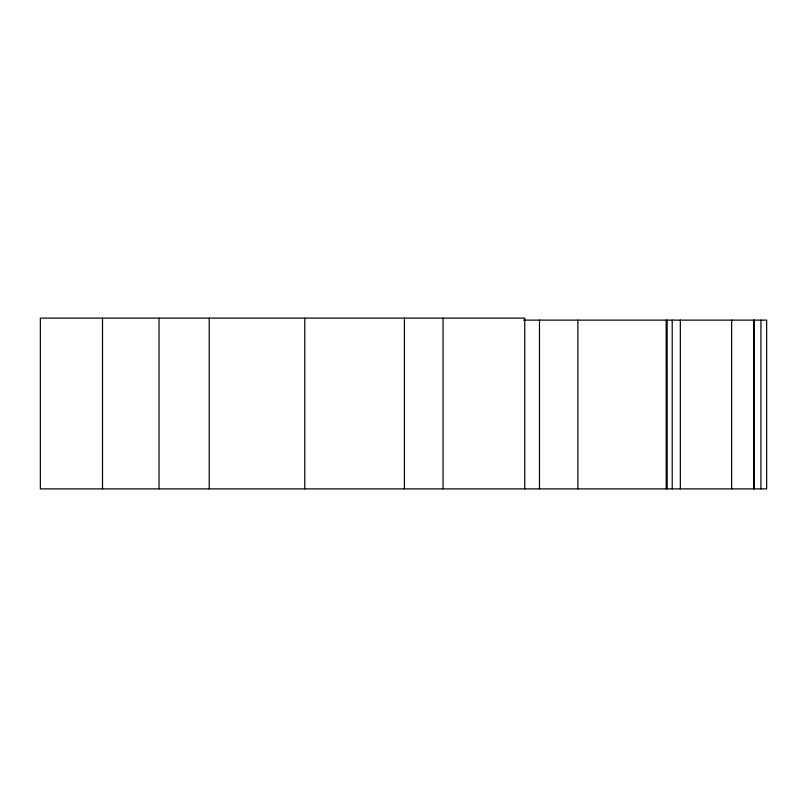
<?xml version="1.0" encoding="UTF-8"?>
<svg xmlns="http://www.w3.org/2000/svg" width="807" height="807" viewBox="0 0 807 807"><rect width="100%" height="100%" fill="white"/><g stroke="black" fill="none" stroke-linecap="round" stroke-linejoin="round"><path stroke-width="1.21" d="M523.652 320.127L766.65 320.127L766.65 488.881L40.35 488.881L40.35 318.119L524.752 318.119L524.752 488.881M760.93 320.127L760.93 488.881M754.293 320.127L754.293 488.881M753.577 320.127L753.577 488.881M731.636 320.127L731.626 488.881M680.331 320.127L680.331 488.881M672.221 320.127L672.221 488.881M667.147 320.127L667.187 488.881M666.189 320.127L666.189 488.881M577.873 320.127L577.873 488.881M539.479 320.127L539.479 488.881M443.073 318.119L443.073 488.881M404.428 318.119L404.428 488.881M304.794 318.119L304.794 488.881M209.225 318.119L209.225 488.881M159.029 318.119L159.029 488.881M102.499 318.119L102.499 488.881"/></g></svg>
